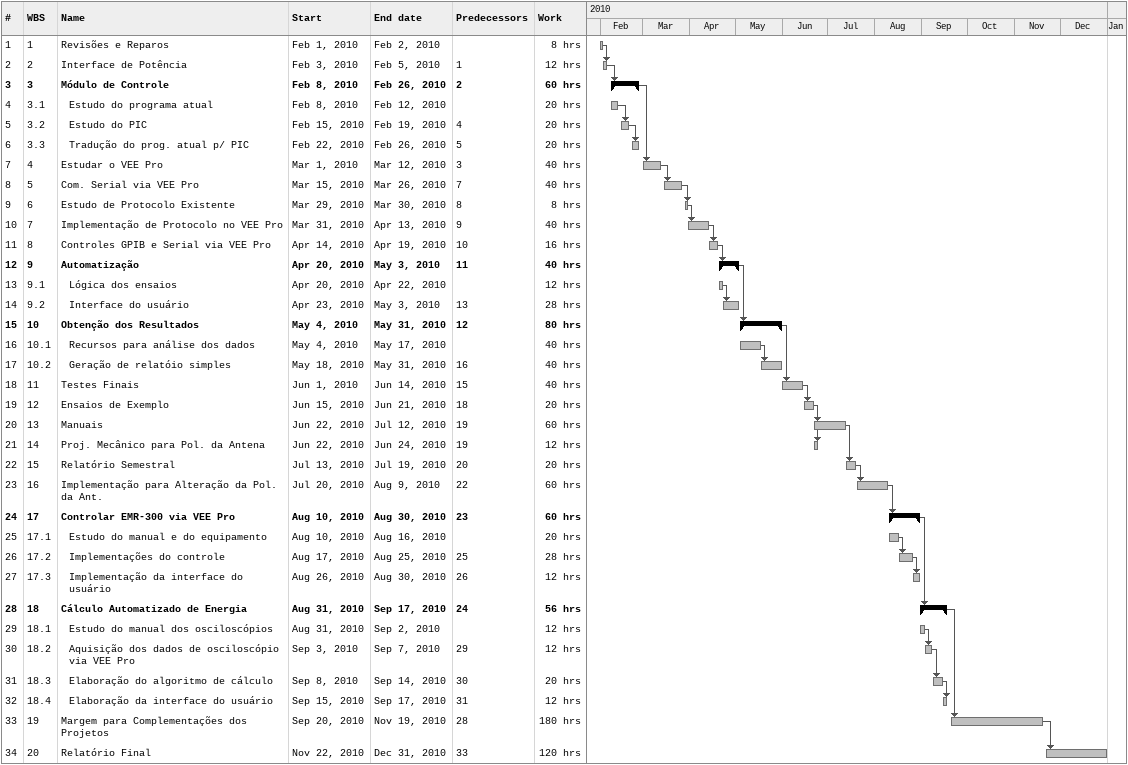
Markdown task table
| ID | WBS | Task | Start | Finish | Predecessors | Work (h) |
|---|---|---|---|---|---|---|
| 1 | 1 | Revisões e Reparos | 2010-02-01 | 2010-02-02 |  | 8 |
| 2 | 2 | Interface de Potência | 2010-02-03 | 2010-02-05 | 1 | 12 |
| 3 | 3 | **Módulo de Controle** | 2010-02-08 | 2010-02-26 | 2 | 60 |
| 4 | 3.1 | Estudo do programa atual | 2010-02-08 | 2010-02-12 |  | 20 |
| 5 | 3.2 | Estudo do PIC | 2010-02-15 | 2010-02-19 | 4 | 20 |
| 6 | 3.3 | Tradução do prog. atual p/ PIC | 2010-02-22 | 2010-02-26 | 5 | 20 |
| 7 | 4 | Estudar o VEE Pro | 2010-03-01 | 2010-03-12 | 3 | 40 |
| 8 | 5 | Com. Serial via VEE Pro | 2010-03-15 | 2010-03-26 | 7 | 40 |
| 9 | 6 | Estudo de Protocolo Existente | 2010-03-29 | 2010-03-30 | 8 | 8 |
| 10 | 7 | Implementação de Protocolo no VEE Pro | 2010-03-31 | 2010-04-13 | 9 | 40 |
| 11 | 8 | Controles GPIB e Serial via VEE Pro | 2010-04-14 | 2010-04-19 | 10 | 16 |
| 12 | 9 | **Automatização** | 2010-04-20 | 2010-05-03 | 11 | 40 |
| 13 | 9.1 | Lógica dos ensaios | 2010-04-20 | 2010-04-22 |  | 12 |
| 14 | 9.2 | Interface do usuário | 2010-04-23 | 2010-05-03 | 13 | 28 |
| 15 | 10 | **Obtenção dos Resultados** | 2010-05-04 | 2010-05-31 | 12 | 80 |
| 16 | 10.1 | Recursos para análise dos dados | 2010-05-04 | 2010-05-17 |  | 40 |
| 17 | 10.2 | Geração de relatóio simples | 2010-05-18 | 2010-05-31 | 16 | 40 |
| 18 | 11 | Testes Finais | 2010-06-01 | 2010-06-14 | 15 | 40 |
| 19 | 12 | Ensaios de Exemplo | 2010-06-15 | 2010-06-21 | 18 | 20 |
| 20 | 13 | Manuais | 2010-06-22 | 2010-07-12 | 19 | 60 |
| 21 | 14 | Proj. Mecânico para Pol. da Antena | 2010-06-22 | 2010-06-24 | 19 | 12 |
| 22 | 15 | Relatório Semestral | 2010-07-13 | 2010-07-19 | 20 | 20 |
| 23 | 16 | Implementação para Alteração da Pol. da Ant. | 2010-07-20 | 2010-08-09 | 22 | 60 |
| 24 | 17 | **Controlar EMR-300 via VEE Pro** | 2010-08-10 | 2010-08-30 | 23 | 60 |
| 25 | 17.1 | Estudo do manual e do equipamento | 2010-08-10 | 2010-08-16 |  | 20 |
| 26 | 17.2 | Implementações do controle | 2010-08-17 | 2010-08-25 | 25 | 28 |
| 27 | 17.3 | Implementação da interface do usuário | 2010-08-26 | 2010-08-30 | 26 | 12 |
| 28 | 18 | **Cálculo Automatizado de Energia** | 2010-08-31 | 2010-09-17 | 24 | 56 |
| 29 | 18.1 | Estudo do manual dos osciloscópios | 2010-08-31 | 2010-09-02 |  | 12 |
| 30 | 18.2 | Aquisição dos dados de osciloscópio via VEE Pro | 2010-09-03 | 2010-09-07 | 29 | 12 |
| 31 | 18.3 | Elaboração do algoritmo de cálculo | 2010-09-08 | 2010-09-14 | 30 | 20 |
| 32 | 18.4 | Elaboração da interface do usuário | 2010-09-15 | 2010-09-17 | 31 | 12 |
| 33 | 19 | Margem para Complementações dos Projetos | 2010-09-20 | 2010-11-19 | 28 | 180 |
| 34 | 20 | Relatório Final | 2010-11-22 | 2010-12-31 | 33 | 120 |
